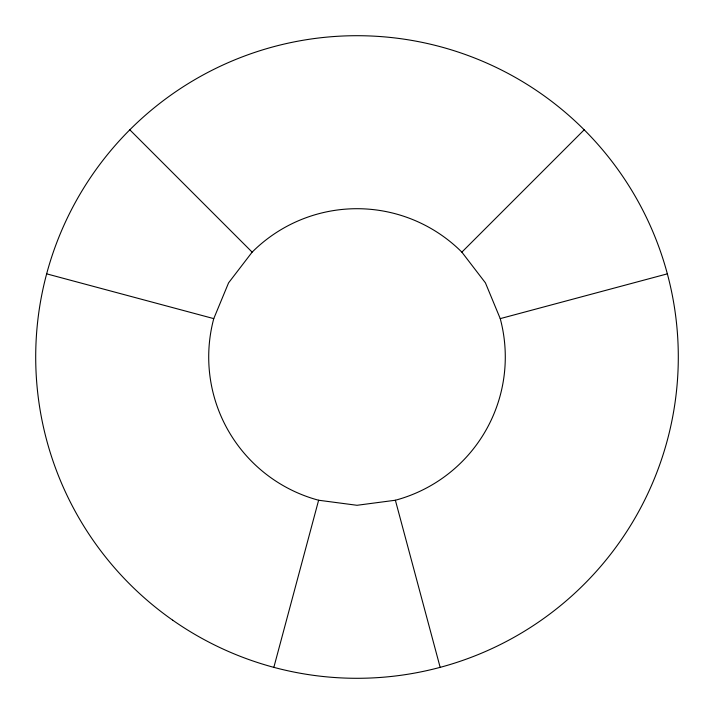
<?xml version="1.0" encoding="UTF-8"?>
<svg xmlns="http://www.w3.org/2000/svg" width="714" height="714" viewBox="0 0 714 714"><rect width="100%" height="100%" fill="white"/><g stroke="black" fill="none" stroke-linecap="round" stroke-linejoin="round"><path stroke-width="1.07" d="M273.846 667.349L318.623 500.237A148.289 148.289 0 0 1 213.763 318.623L46.651 273.846M213.763 318.623L228.578 282.851L252.14 252.14A148.289 148.289 0 0 1 461.86 252.14L584.195 129.805M440.154 667.349L395.377 500.237A148.289 148.289 0 0 0 500.237 318.623L667.349 273.846M395.377 500.237L357 505.289L318.623 500.237M129.805 129.805L252.14 252.14M461.86 252.14L485.422 282.851L500.237 318.623M172.708 620.189A321.3 321.3 0 0 0 677.077 385.007A321.3 321.3 0 0 0 221.215 65.804A321.3 321.3 0 0 0 172.708 620.189"/></g></svg>
